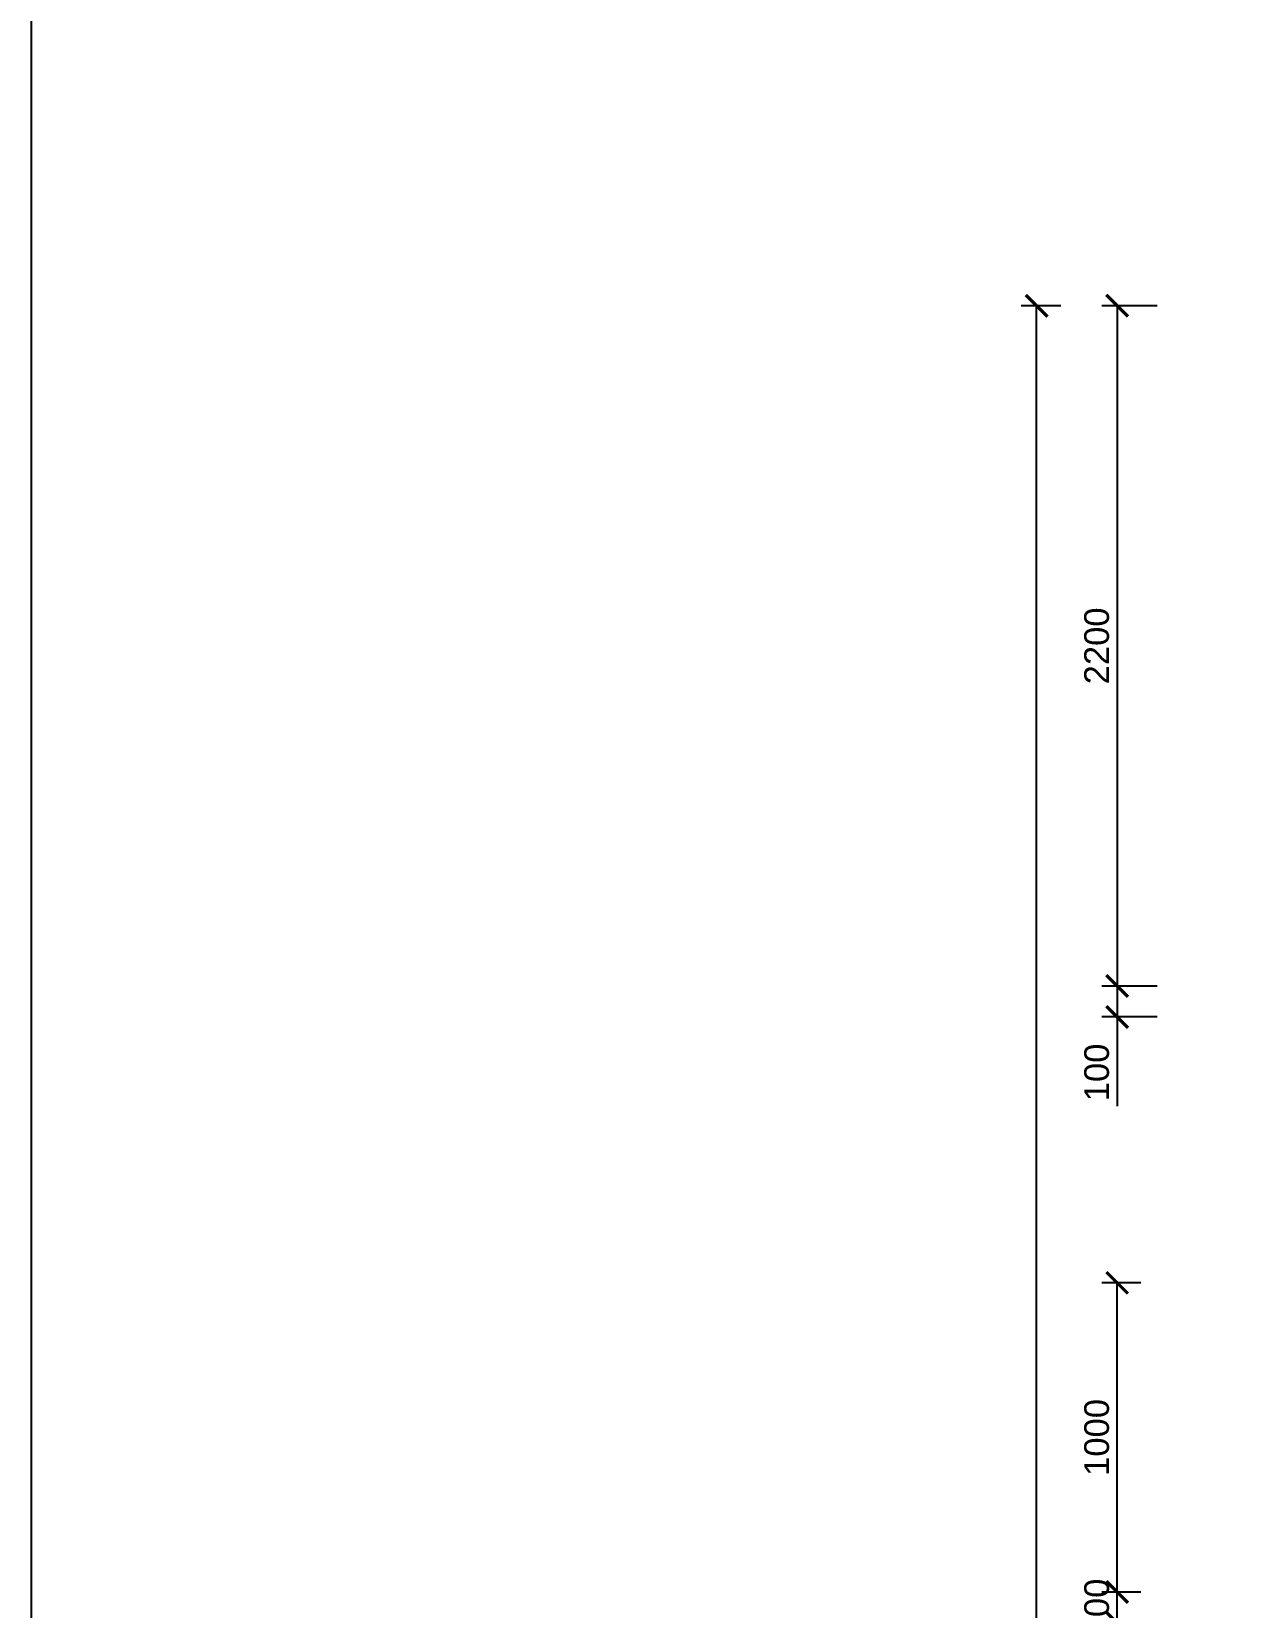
# Model space of a CAD drawing. Header units: metres. Extents: x -98677 to 89321, y -16450 to 242692.
# Drawn here: x -49749 to -45847, y 118339 to 123436 of the extents above; entities that cross this region are included whole.
import ezdxf

# ---------------------------------------------------------------- set-up
doc = ezdxf.new("R2010")
doc.units = ezdxf.units.M
doc.header["$LTSCALE"] = 0.001
doc.layers.add('Méret', color=7, linetype='Continuous')
doc.styles.add('dada', font='arial.ttf', dxfattribs={"height": 80})
doc.dimstyles.new('kicsi folyamatos', dxfattribs={"dimscale": 100, "dimtxt": 1, "dimasz": 0.7, "dimexe": 0.5, "dimexo": 0, "dimgap": 0.25, "dimtad": 1, "dimtxsty": 'dada', "dimblk1": 'ARCHTICK', "dimblk2": 'ARCHTICK', "dimsah": 1, "dimcen": 2.5, "dimadec": 0, "dimazin": 0, "dimtfac": 1, "dimtmove": 0, "dimatfit": 3, "dimldrblk": 'ARCHTICK', "dimfxl": 1, "dimarcsym": 0})

# ---------------------------------------------------------------- blocks, each defined once
blk = doc.blocks.new('_ArchTick')
at = {"color": 0, "linetype": 'ByBlock', "const_width": 0.15}
blk.add_lwpolyline([(-0.5, -0.5), (0.5, 0.5)], dxfattribs=at)
blk = doc.blocks.new('*D230')
at = {"layer": 'Defpoints', "color": 0, "ltscale": 10000}
for p in [(-46499.3, 122549.4), (-46421.3, 122549.4), (-46421.3, 113349.4)]:
    blk.add_point(p, dxfattribs=at)
at = {"layer": 'Méret', "color": 0, "lineweight": -2, "ltscale": 10000}
for p, q in [((-46421.3, 122549.4), (-46549.3, 122549.4)), ((-46499.3, 113349.4), (-46499.3, 122549.4)), ((-46421.3, 113349.4), (-46549.3, 113349.4))]:
    blk.add_line(p, q, dxfattribs=at)
at = {"layer": 'Méret', "color": 0, "lineweight": -2, "ltscale": 10000, "xscale": 70, "yscale": 70, "zscale": 70}
for p, rotation in [((-46499.3, 122549.4), 90), ((-46499.3, 113349.4), 270)]:
    blk.add_blockref('_ArchTick', p, dxfattribs=dict(at, rotation=rotation))
at = {"layer": 'Méret', "color": 0, "ltscale": 10000, "insert": (-46565.1, 117949.4), "char_height": 80, "attachment_point": 5, "rotation": 90, "style": 'dada'}
blk.add_mtext('9200', dxfattribs=at)
blk = doc.blocks.new('*D232')
at = {"layer": 'Defpoints', "color": 0, "ltscale": 10000}
for p in [(-46239, 118389.4), (-46162, 118389.4), (-46162, 118289.4)]:
    blk.add_point(p, dxfattribs=at)
at = {"layer": 'Méret', "color": 0, "lineweight": -2, "ltscale": 10000}
for p, q in [((-46162, 118389.4), (-46289, 118389.4)), ((-46239, 118289.4), (-46239, 118389.4)), ((-46162, 118289.4), (-46289, 118289.4))]:
    blk.add_line(p, q, dxfattribs=at)
at = {"layer": 'Méret', "color": 0, "lineweight": -2, "ltscale": 10000, "xscale": 70, "yscale": 70, "zscale": 70}
for p, rotation in [((-46239, 118389.4), 90), ((-46239, 118289.4), 270)]:
    blk.add_blockref('_ArchTick', p, dxfattribs=dict(at, rotation=rotation))
at = {"layer": 'Méret', "color": 0, "ltscale": 10000, "insert": (-46304.9, 118339.4), "char_height": 80, "attachment_point": 5, "rotation": 90, "style": 'dada'}
blk.add_mtext('100', dxfattribs=at)
blk = doc.blocks.new('*D233')
at = {"layer": 'Defpoints', "color": 0, "ltscale": 10000}
for p in [(-46239, 119389.4), (-46162, 119389.4), (-46162, 118389.4)]:
    blk.add_point(p, dxfattribs=at)
at = {"layer": 'Méret', "color": 0, "lineweight": -2, "ltscale": 10000}
for p, q in [((-46162, 119389.4), (-46289, 119389.4)), ((-46239, 118389.4), (-46239, 119389.4)), ((-46162, 118389.4), (-46289, 118389.4))]:
    blk.add_line(p, q, dxfattribs=at)
at = {"layer": 'Méret', "color": 0, "lineweight": -2, "ltscale": 10000, "xscale": 70, "yscale": 70, "zscale": 70}
for p, rotation in [((-46239, 119389.4), 90), ((-46239, 118389.4), 270)]:
    blk.add_blockref('_ArchTick', p, dxfattribs=dict(at, rotation=rotation))
at = {"layer": 'Méret', "color": 0, "ltscale": 10000, "insert": (-46304.9, 118889.4), "char_height": 80, "attachment_point": 5, "rotation": 90, "style": 'dada'}
blk.add_mtext('1000', dxfattribs=at)
blk = doc.blocks.new('*D204')
at = {"layer": 'Defpoints', "color": 0, "ltscale": 10000}
for p in [(-46109.6, 122549.4), (-46239, 120349.4), (-46109.6, 120349.4)]:
    blk.add_point(p, dxfattribs=at)
at = {"layer": 'Méret', "color": 0, "lineweight": -2, "ltscale": 10000}
for p, q in [((-46109.6, 122549.4), (-46289, 122549.4)), ((-46239, 122549.4), (-46239, 120349.4)), ((-46109.6, 120349.4), (-46289, 120349.4))]:
    blk.add_line(p, q, dxfattribs=at)
at = {"layer": 'Méret', "color": 0, "lineweight": -2, "ltscale": 10000, "xscale": 70, "yscale": 70, "zscale": 70}
for p, rotation in [((-46239, 122549.4), 90), ((-46239, 120349.4), 270)]:
    blk.add_blockref('_ArchTick', p, dxfattribs=dict(at, rotation=rotation))
at = {"layer": 'Méret', "color": 0, "ltscale": 10000, "insert": (-46304.9, 121449.4), "char_height": 80, "attachment_point": 5, "rotation": 90, "style": 'dada'}
blk.add_mtext('2200', dxfattribs=at)
blk = doc.blocks.new('*D205')
at = {"layer": 'Defpoints', "color": 0, "ltscale": 10000}
for p in [(-46109.6, 120349.4), (-46239, 120249.4), (-46109.6, 120249.4)]:
    blk.add_point(p, dxfattribs=at)
at = {"layer": 'Méret', "color": 0, "lineweight": -2, "ltscale": 10000}
for p, q in [((-46109.6, 120349.4), (-46289, 120349.4)), ((-46239, 120349.4), (-46239, 120249.4)), ((-46109.6, 120249.4), (-46289, 120249.4)), ((-46239, 120249.4), (-46239, 119960.4))]:
    blk.add_line(p, q, dxfattribs=at)
at = {"layer": 'Méret', "color": 0, "lineweight": -2, "ltscale": 10000, "xscale": 70, "yscale": 70, "zscale": 70}
for p, rotation in [((-46239, 120349.4), 90), ((-46239, 120249.4), 270)]:
    blk.add_blockref('_ArchTick', p, dxfattribs=dict(at, rotation=rotation))
at = {"layer": 'Méret', "color": 0, "ltscale": 10000, "insert": (-46304.9, 120069.9), "char_height": 80, "attachment_point": 5, "rotation": 90, "style": 'dada'}
blk.add_mtext('100', dxfattribs=at)

msp = doc.modelspace()

# ---------------------------------------------------------------- linework, layer by layer
at = {"ltscale": 10000}
msp.add_lwpolyline([(-49749.309, 133293.394), (15050.315, 133293.394), (15050.315, 105471.333), (-49749.309, 105471.333)], close=True, dxfattribs=at)

# ---------------------------------------------------------------- dimensions: what is measured, and where the dimension line sits
at = {"layer": 'Méret', "ltscale": 10000}
for base, p1, p2, picture, middle in [((-46499.252, 122549.393), (-46421.328, 113349.393), (-46421.328, 122549.393), '*D230', (-46565.098, 117949.393)), ((-46239.022, 120349.393), (-46109.608, 122549.393), (-46109.608, 120349.393), '*D204', (-46304.868, 121449.393)), ((-46239.022, 120249.393), (-46109.608, 120349.393), (-46109.608, 120249.393), '*D205', (-46304.868, 120069.918)), ((-46239.022, 119389.393), (-46161.955, 118389.393), (-46161.955, 119389.393), '*D233', (-46304.868, 118889.393))]:
    dim = msp.add_linear_dim(base=base, p1=p1, p2=p2, angle=90, dimstyle='kicsi folyamatos', dxfattribs=at)
    dim.commit()
    dim.dimension.update_dxf_attribs({"geometry": picture, "text_midpoint": middle})
dim = msp.add_linear_dim(base=(-46239.022, 118389.393), p1=(-46161.955, 118289.393), p2=(-46161.955, 118389.393), angle=90, dimstyle='kicsi folyamatos', dxfattribs=at)
dim.commit()
dim.dimension.update_dxf_attribs({"geometry": '*D232', "text_midpoint": (-46239.022, 118339.393), "dimtype": 160})

doc.saveas('drawing.dxf')
